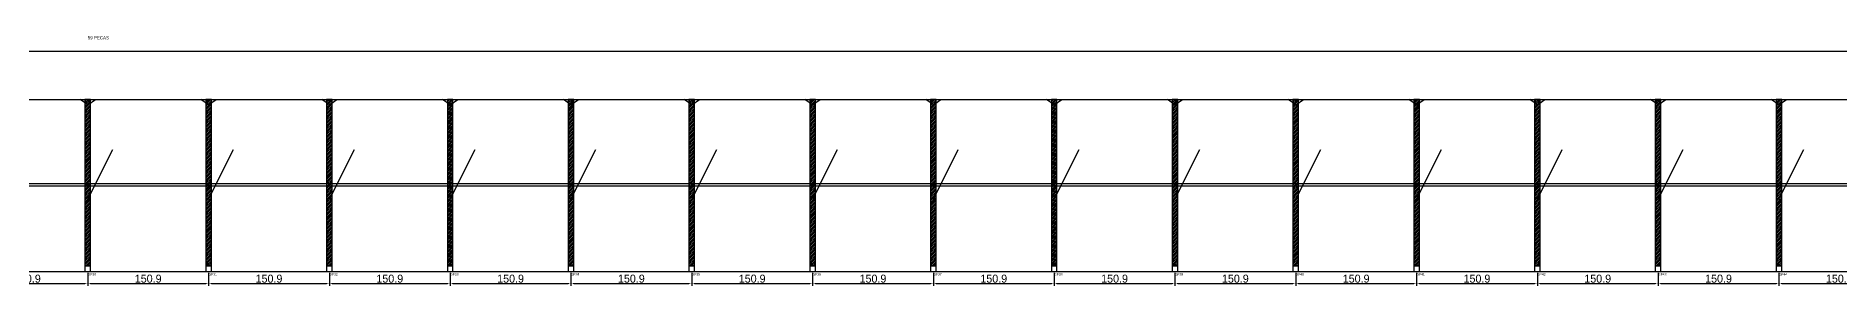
# Model space of a CAD drawing. Header units: metres. Extents: x -30 to 8845, y -25 to 308.
# Drawn here: x 4343 to 6597, y -25 to 287 of the extents above; entities that cross this region are included whole.
import ezdxf

# ---------------------------------------------------------------- set-up
doc = ezdxf.new("R2010")
doc.units = ezdxf.units.M
for name, color, linetype in [('BARRA_ANCORAGEM', 1, 'Continuous'), ('COTA', 241, 'Continuous'), ('GARFOS OK', 3, 'Continuous'), ('NOME DA VIGA', 6, 'Continuous'), ('SARR_7x7', 40, 'Continuous'), ('TIRAS REESCORAMENTO', 252, 'Continuous'), ('VIGAS', 3, 'Continuous')]:
    doc.layers.add(name, color=color, linetype=linetype)
doc.dimstyles.new('EZ DXF', dxfattribs={"dimtxt": 10, "dimasz": 3.5, "dimexe": 3, "dimexo": 1.5, "dimgap": 1, "dimtad": 1, "dimdec": 1, "dimdsep": 46, "dimcen": 2.5, "dimazin": 3, "dimtfac": 1, "dimtmove": 0, "dimatfit": 3})

msp = doc.modelspace()

# ---------------------------------------------------------------- hatches: boundary and pattern name
at = {"layer": 'COTA'}
h = msp.add_hatch(dxfattribs=at)
h.set_pattern_fill('ANSI31', scale=0.5)
h.paths.add_polyline_path([(4403.8, 0), (4410.8, 0), (4410.8, 208), (4403.8, 208)])
h = msp.add_hatch(dxfattribs=at)
h.set_pattern_fill('ANSI31', scale=0.5)
h.paths.add_polyline_path([(4554.75, 0), (4561.75, 0), (4561.75, 208), (4554.75, 208)])
h = msp.add_hatch(dxfattribs=at)
h.set_pattern_fill('ANSI31', scale=0.5)
h.paths.add_polyline_path([(4705.69, 0), (4712.69, 0), (4712.69, 208), (4705.69, 208)])
h = msp.add_hatch(dxfattribs=at)
h.set_pattern_fill('ANSI31', scale=0.5)
h.paths.add_polyline_path([(4856.63, 0), (4863.63, 0), (4863.63, 208), (4856.63, 208)])
h = msp.add_hatch(dxfattribs=at)
h.set_pattern_fill('ANSI31', scale=0.5)
h.paths.add_polyline_path([(5007.57, 0), (5014.57, 0), (5014.57, 208), (5007.57, 208)])
h = msp.add_hatch(dxfattribs=at)
h.set_pattern_fill('ANSI31', scale=0.5)
h.paths.add_polyline_path([(5158.51, 0), (5165.51, 0), (5165.51, 208), (5158.51, 208)])
h = msp.add_hatch(dxfattribs=at)
h.set_pattern_fill('ANSI31', scale=0.5)
h.paths.add_polyline_path([(5309.45, 0), (5316.45, 0), (5316.45, 208), (5309.45, 208)])
h = msp.add_hatch(dxfattribs=at)
h.set_pattern_fill('ANSI31', scale=0.5)
h.paths.add_polyline_path([(5460.39, 0), (5467.39, 0), (5467.39, 208), (5460.39, 208)])
h = msp.add_hatch(dxfattribs=at)
h.set_pattern_fill('ANSI31', scale=0.5)
h.paths.add_polyline_path([(5611.34, 0), (5618.34, 0), (5618.34, 208), (5611.34, 208)])
h = msp.add_hatch(dxfattribs=at)
h.set_pattern_fill('ANSI31', scale=0.5)
h.paths.add_polyline_path([(5762.28, 0), (5769.28, 0), (5769.28, 208), (5762.28, 208)])
h = msp.add_hatch(dxfattribs=at)
h.set_pattern_fill('ANSI31', scale=0.5)
h.paths.add_polyline_path([(5913.22, 0), (5920.22, 0), (5920.22, 208), (5913.22, 208)])
h = msp.add_hatch(dxfattribs=at)
h.set_pattern_fill('ANSI31', scale=0.5)
h.paths.add_polyline_path([(6064.16, 0), (6071.16, 0), (6071.16, 208), (6064.16, 208)])
h = msp.add_hatch(dxfattribs=at)
h.set_pattern_fill('ANSI31', scale=0.5)
h.paths.add_polyline_path([(6215.1, 0), (6222.1, 0), (6222.1, 208), (6215.1, 208)])
h = msp.add_hatch(dxfattribs=at)
h.set_pattern_fill('ANSI31', scale=0.5)
h.paths.add_polyline_path([(6366.04, 0), (6373.04, 0), (6373.04, 208), (6366.04, 208)])
h = msp.add_hatch(dxfattribs=at)
h.set_pattern_fill('ANSI31', scale=0.5)
h.paths.add_polyline_path([(6516.99, 0), (6523.99, 0), (6523.99, 208), (6516.99, 208)])

# ---------------------------------------------------------------- linework, layer by layer
at = {"layer": 'BARRA_ANCORAGEM'}
for p, q in [((4407.3, 83.2), (4438.5, 145.6)), ((4558.25, 83.2), (4589.45, 145.6)), ((4709.19, 83.2), (4740.39, 145.6)), ((4860.13, 83.2), (4891.33, 145.6)), ((5011.07, 83.2), (5042.27, 145.6)), ((5162.01, 83.2), (5193.21, 145.6)), ((5312.95, 83.2), (5344.15, 145.6)), ((5463.89, 83.2), (5495.09, 145.6)), ((5614.84, 83.2), (5646.04, 145.6)), ((5765.78, 83.2), (5796.98, 145.6)), ((5916.72, 83.2), (5947.92, 145.6)), ((6067.66, 83.2), (6098.86, 145.6)), ((6218.6, 83.2), (6249.8, 145.6)), ((6369.54, 83.2), (6400.74, 145.6)), ((6520.49, 83.2), (6551.69, 145.6))]:
    msp.add_line(p, q, dxfattribs=at)
at = {"layer": 'GARFOS OK'}
for p, q in [((4407.3, 201), (4397.8, 208)), ((4397.8, 208), (4416.8, 208)), ((4407.3, 201), (4416.8, 208)), ((4558.25, 201), (4548.75, 208)), ((4548.75, 208), (4567.75, 208)), ((4558.25, 201), (4567.75, 208)), ((4709.19, 201), (4699.69, 208)), ((4699.69, 208), (4718.69, 208)), ((4709.19, 201), (4718.69, 208)), ((4860.13, 201), (4850.63, 208)), ((4850.63, 208), (4869.63, 208)), ((4860.13, 201), (4869.63, 208)), ((5011.07, 201), (5001.57, 208)), ((5001.57, 208), (5020.57, 208)), ((5011.07, 201), (5020.57, 208)), ((5162.01, 201), (5152.51, 208)), ((5152.51, 208), (5171.51, 208)), ((5162.01, 201), (5171.51, 208)), ((5312.95, 201), (5303.45, 208)), ((5303.45, 208), (5322.45, 208)), ((5312.95, 201), (5322.45, 208)), ((5463.89, 201), (5454.39, 208)), ((5454.39, 208), (5473.39, 208)), ((5463.89, 201), (5473.39, 208)), ((5614.84, 201), (5605.34, 208)), ((5605.34, 208), (5624.34, 208)), ((5614.84, 201), (5624.34, 208)), ((5765.78, 201), (5756.28, 208)), ((5756.28, 208), (5775.28, 208)), ((5765.78, 201), (5775.28, 208)), ((5916.72, 201), (5907.22, 208)), ((5907.22, 208), (5926.22, 208)), ((5916.72, 201), (5926.22, 208)), ((6067.66, 201), (6058.16, 208)), ((6058.16, 208), (6077.16, 208)), ((6067.66, 201), (6077.16, 208)), ((6218.6, 201), (6209.1, 208)), ((6209.1, 208), (6228.1, 208)), ((6218.6, 201), (6228.1, 208)), ((6369.54, 201), (6360.04, 208)), ((6360.04, 208), (6379.04, 208)), ((6369.54, 201), (6379.04, 208)), ((6520.49, 201), (6510.99, 208)), ((6510.99, 208), (6529.99, 208)), ((6520.49, 201), (6529.99, 208))]:
    msp.add_line(p, q, dxfattribs=at)
at = {"layer": 'GARFOS OK', "linetype": 'CONTINUOUS'}
msp.add_line((-30, -7), (8844.61, -7), dxfattribs=at)
at = {"layer": 'GARFOS OK'}
for points in [[(4403.8, 0), (4410.8, 0), (4410.8, 208), (4403.8, 208), (4403.8, 0)], [(4554.75, 0), (4561.75, 0), (4561.75, 208), (4554.75, 208), (4554.75, 0)], [(4705.69, 0), (4712.69, 0), (4712.69, 208), (4705.69, 208), (4705.69, 0)], [(4856.63, 0), (4863.63, 0), (4863.63, 208), (4856.63, 208), (4856.63, 0)], [(5007.57, 0), (5014.57, 0), (5014.57, 208), (5007.57, 208), (5007.57, 0)], [(5158.51, 0), (5165.51, 0), (5165.51, 208), (5158.51, 208), (5158.51, 0)], [(5309.45, 0), (5316.45, 0), (5316.45, 208), (5309.45, 208), (5309.45, 0)], [(5460.39, 0), (5467.39, 0), (5467.39, 208), (5460.39, 208), (5460.39, 0)], [(5611.34, 0), (5618.34, 0), (5618.34, 208), (5611.34, 208), (5611.34, 0)], [(5762.28, 0), (5769.28, 0), (5769.28, 208), (5762.28, 208), (5762.28, 0)], [(5913.22, 0), (5920.22, 0), (5920.22, 208), (5913.22, 208), (5913.22, 0)], [(6064.16, 0), (6071.16, 0), (6071.16, 208), (6064.16, 208), (6064.16, 0)], [(6215.1, 0), (6222.1, 0), (6222.1, 208), (6215.1, 208), (6215.1, 0)], [(6366.04, 0), (6373.04, 0), (6373.04, 208), (6366.04, 208), (6366.04, 0)], [(6516.99, 0), (6523.99, 0), (6523.99, 208), (6516.99, 208), (6516.99, 0)]]:
    msp.add_lwpolyline(points, dxfattribs=at)
at = {"layer": 'SARR_7x7'}
for points in [[(4403.8, -7), (4410.8, -7), (4410.8, 0), (4403.8, 0), (4403.8, -7)], [(4554.75, -7), (4561.75, -7), (4561.75, 0), (4554.75, 0), (4554.75, -7)], [(4705.69, -7), (4712.69, -7), (4712.69, 0), (4705.69, 0), (4705.69, -7)], [(4856.63, -7), (4863.63, -7), (4863.63, 0), (4856.63, 0), (4856.63, -7)], [(5007.57, -7), (5014.57, -7), (5014.57, 0), (5007.57, 0), (5007.57, -7)], [(5158.51, -7), (5165.51, -7), (5165.51, 0), (5158.51, 0), (5158.51, -7)], [(5309.45, -7), (5316.45, -7), (5316.45, 0), (5309.45, 0), (5309.45, -7)], [(5460.39, -7), (5467.39, -7), (5467.39, 0), (5460.39, 0), (5460.39, -7)], [(5611.34, -7), (5618.34, -7), (5618.34, 0), (5611.34, 0), (5611.34, -7)], [(5762.28, -7), (5769.28, -7), (5769.28, 0), (5762.28, 0), (5762.28, -7)], [(5913.22, -7), (5920.22, -7), (5920.22, 0), (5913.22, 0), (5913.22, -7)], [(6064.16, -7), (6071.16, -7), (6071.16, 0), (6064.16, 0), (6064.16, -7)], [(6215.1, -7), (6222.1, -7), (6222.1, 0), (6215.1, 0), (6215.1, -7)], [(6366.04, -7), (6373.04, -7), (6373.04, 0), (6366.04, 0), (6366.04, -7)], [(6516.99, -7), (6523.99, -7), (6523.99, 0), (6516.99, 0), (6516.99, -7)]]:
    msp.add_lwpolyline(points, dxfattribs=at)
at = {"layer": 'TIRAS REESCORAMENTO'}
for points in [[(4256.36, 100), (4407.3, 100), (4407.3, 102.5), (4256.36, 102.5), (4256.36, 100)], [(4407.3, 100), (4558.25, 100), (4558.25, 102.5), (4407.3, 102.5), (4407.3, 100)], [(4558.25, 100), (4709.19, 100), (4709.19, 102.5), (4558.25, 102.5), (4558.25, 100)], [(4709.19, 100), (4860.13, 100), (4860.13, 102.5), (4709.19, 102.5), (4709.19, 100)], [(4860.13, 100), (5011.07, 100), (5011.07, 102.5), (4860.13, 102.5), (4860.13, 100)], [(5011.07, 100), (5162.01, 100), (5162.01, 102.5), (5011.07, 102.5), (5011.07, 100)], [(5162.01, 100), (5312.95, 100), (5312.95, 102.5), (5162.01, 102.5), (5162.01, 100)], [(5312.95, 100), (5463.89, 100), (5463.89, 102.5), (5312.95, 102.5), (5312.95, 100)], [(5463.89, 100), (5614.84, 100), (5614.84, 102.5), (5463.89, 102.5), (5463.89, 100)], [(5614.84, 100), (5765.78, 100), (5765.78, 102.5), (5614.84, 102.5), (5614.84, 100)], [(5765.78, 100), (5916.72, 100), (5916.72, 102.5), (5765.78, 102.5), (5765.78, 100)], [(5916.72, 100), (6067.66, 100), (6067.66, 102.5), (5916.72, 102.5), (5916.72, 100)], [(6067.66, 100), (6218.6, 100), (6218.6, 102.5), (6067.66, 102.5), (6067.66, 100)], [(6218.6, 100), (6369.54, 100), (6369.54, 102.5), (6218.6, 102.5), (6218.6, 100)], [(6369.54, 100), (6520.49, 100), (6520.49, 102.5), (6369.54, 102.5), (6369.54, 100)], [(6520.49, 100), (6671.43, 100), (6671.43, 102.5), (6520.49, 102.5), (6520.49, 100)]]:
    msp.add_lwpolyline(points, dxfattribs=at)
at = {"layer": 'VIGAS'}
msp.add_lwpolyline([(0, 208), (8814.61, 208), (8814.61, 268), (0, 268), (0, 208)], dxfattribs=at)

# ---------------------------------------------------------------- texts
at = {"layer": 'NOME DA VIGA'}
for s, height, p in [('59 PECAS', 4, (4407.3, 283)), ('GF30', 3, (4407.3, -12)), ('GF31', 3, (4558.25, -12)), ('GF32', 3, (4709.19, -12)), ('GF33', 3, (4860.13, -12)), ('GF34', 3, (5011.07, -12)), ('GF35', 3, (5162.01, -12)), ('GF36', 3, (5312.95, -12)), ('GF37', 3, (5463.89, -12)), ('GF38', 3, (5614.84, -12)), ('GF39', 3, (5765.78, -12)), ('GF40', 3, (5916.72, -12)), ('GF41', 3, (6067.66, -12)), ('GF42', 3, (6218.6, -12)), ('GF43', 3, (6369.54, -12)), ('GF44', 3, (6520.49, -12))]:
    msp.add_text(s, height=height, dxfattribs=at).set_placement(p)

# ---------------------------------------------------------------- dimensions: what is measured, and where the dimension line sits
at = {"layer": 'COTA'}
for base, p1, p2 in [((4256.36, -22), (4256.36, -7), (4407.3, -7)), ((4407.3043, -22), (4407.3043, -7), (4558.2458, -7)), ((4558.25, -22), (4558.25, -7), (4709.19, -7)), ((4709.19, -22), (4709.19, -7), (4860.13, -7)), ((4860.13, -22), (4860.13, -7), (5011.07, -7)), ((5011.07, -22), (5011.07, -7), (5162.01, -7)), ((5162.01, -22), (5162.01, -7), (5312.95, -7)), ((5312.95, -22), (5312.95, -7), (5463.89, -7)), ((5463.895, -22), (5463.895, -7), (5614.8365, -7)), ((5614.84, -22), (5614.84, -7), (5765.78, -7)), ((5765.78, -22), (5765.78, -7), (5916.72, -7)), ((5916.72, -22), (5916.72, -7), (6067.66, -7)), ((6067.66, -22), (6067.66, -7), (6218.6, -7)), ((6218.6, -22), (6218.6, -7), (6369.54, -7)), ((6369.5441, -22), (6369.5441, -7), (6520.4857, -7)), ((6520.49, -22), (6520.49, -7), (6671.43, -7))]:
    msp.add_linear_dim(base=base, p1=p1, p2=p2, dimstyle='EZ DXF', dxfattribs=at).render()

doc.saveas('drawing.dxf')
